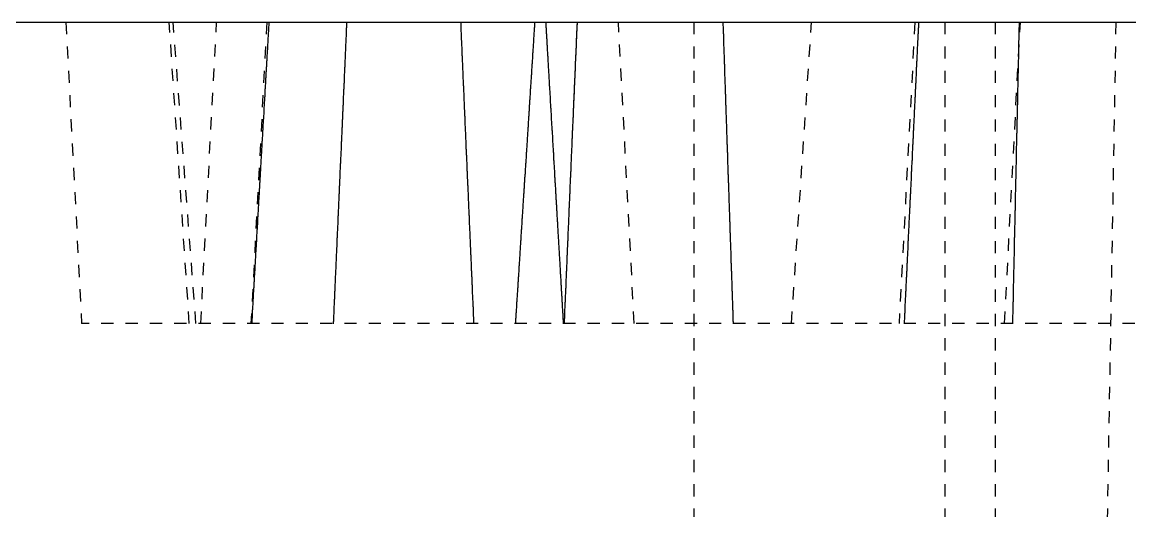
# Model space of a CAD drawing. Extents: x -268 to 907, y 393 to 1224.
# Drawn here: x -128.14 to -117.12, y 1049.77 to 1054.63 of the extents above; entities that cross this region are included whole.
import ezdxf

# ---------------------------------------------------------------- set-up
doc = ezdxf.new("R2010")
doc.units = 0
doc.header["$LTSCALE"] = 1.21
doc.header["$MEASUREMENT"] = 0
doc.linetypes.add('HIDDEN', pattern=[0.2, 0.1, -0.1])
doc.layers.get('0').update_dxf_attribs({"linetype": 'CONTINUOUS'})
doc.layers.add('DEFAULT_2', color=8, linetype='HIDDEN')

msp = doc.modelspace()

# ---------------------------------------------------------------- linework, layer by layer
at = {"color": 7, "linetype": 'Continuous'}
msp.add_line((-129.70826, 1054.63089), (61.29199, 1054.63089), dxfattribs=at)
at = {"layer": 'DEFAULT_2', "color": 8, "linetype": 'HIDDEN'}
for p, q in [((-127.70771, 1054.63089), (-127.55048, 1051.63089)), ((-126.47928, 1051.63089), (-126.67898, 1054.63089)), ((-126.41309, 1051.63089), (-126.63987, 1054.63089)), ((-126.36536, 1051.63089), (-126.20813, 1054.63089)), ((-125.70813, 1054.63089), (-125.86536, 1051.63089)), ((-122.05091, 1051.63089), (-122.20813, 1054.63089)), ((-121.45813, 1054.63089), (-121.45813, 1049.63092)), ((-120.48589, 1051.63089), (-120.28619, 1054.63089)), ((-119.25746, 1054.63089), (-119.41468, 1051.63089)), ((-118.95813, 1054.63089), (-118.95813, 1049.63092)), ((-118.45813, 1054.63089), (-118.45813, 1049.63092)), ((-118.36536, 1051.63089), (-118.20813, 1054.63089)), ((-117.25746, 1054.63089), (-117.37266, 1048.03089)), ((-107.39002, 1051.63089), (-127.55048, 1051.63089))]:
    msp.add_line(p, q, dxfattribs=at)
at = {"layer": 'DEFAULT_2', "color": 8}
for points in [[(-125.687, 1054.63, 0), (-125.688, 1054.62, 0), (-125.689, 1054.6, 0), (-125.69, 1054.58, 0), (-125.691, 1054.57, 0), (-125.692, 1054.55, 0), (-125.692, 1054.54, 0), (-125.693, 1054.52, 0), (-125.694, 1054.51, 0), (-125.695, 1054.49, 0), (-125.696, 1054.47, 0), (-125.697, 1054.46, 0), (-125.698, 1054.44, 0), (-125.699, 1054.43, 0), (-125.7, 1054.41, 0), (-125.701, 1054.4, 0), (-125.702, 1054.38, 0), (-125.702, 1054.36, 0), (-125.703, 1054.35, 0), (-125.704, 1054.33, 0), (-125.705, 1054.32, 0), (-125.706, 1054.3, 0), (-125.707, 1054.29, 0), (-125.708, 1054.27, 0), (-125.709, 1054.25, 0), (-125.71, 1054.24, 0), (-125.711, 1054.22, 0), (-125.711, 1054.21, 0), (-125.712, 1054.19, 0), (-125.713, 1054.18, 0), (-125.714, 1054.16, 0), (-125.715, 1054.14, 0), (-125.716, 1054.13, 0), (-125.717, 1054.11, 0), (-125.718, 1054.1, 0), (-125.719, 1054.08, 0), (-125.72, 1054.07, 0), (-125.72, 1054.05, 0), (-125.721, 1054.03, 0), (-125.722, 1054.02, 0), (-125.723, 1054, 0), (-125.724, 1053.99, 0), (-125.725, 1053.97, 0), (-125.726, 1053.96, 0), (-125.727, 1053.94, 0), (-125.728, 1053.92, 0), (-125.729, 1053.91, 0), (-125.729, 1053.89, 0), (-125.73, 1053.88, 0), (-125.731, 1053.86, 0), (-125.732, 1053.85, 0), (-125.733, 1053.83, 0), (-125.734, 1053.81, 0), (-125.735, 1053.8, 0), (-125.736, 1053.78, 0), (-125.737, 1053.77, 0), (-125.738, 1053.75, 0), (-125.738, 1053.74, 0), (-125.739, 1053.72, 0), (-125.74, 1053.7, 0), (-125.741, 1053.69, 0), (-125.742, 1053.67, 0), (-125.743, 1053.66, 0), (-125.744, 1053.64, 0), (-125.745, 1053.63, 0), (-125.746, 1053.61, 0), (-125.747, 1053.59, 0), (-125.747, 1053.58, 0), (-125.748, 1053.56, 0), (-125.749, 1053.55, 0), (-125.75, 1053.53, 0), (-125.751, 1053.52, 0), (-125.752, 1053.5, 0), (-125.753, 1053.48, 0), (-125.754, 1053.47, 0), (-125.755, 1053.45, 0), (-125.756, 1053.44, 0), (-125.757, 1053.42, 0), (-125.757, 1053.41, 0), (-125.758, 1053.39, 0), (-125.759, 1053.37, 0), (-125.76, 1053.36, 0), (-125.761, 1053.34, 0), (-125.762, 1053.33, 0), (-125.763, 1053.31, 0), (-125.764, 1053.3, 0), (-125.765, 1053.28, 0), (-125.766, 1053.26, 0), (-125.766, 1053.25, 0), (-125.767, 1053.23, 0), (-125.768, 1053.22, 0), (-125.769, 1053.2, 0), (-125.77, 1053.19, 0), (-125.771, 1053.17, 0), (-125.772, 1053.15, 0), (-125.773, 1053.14, 0), (-125.774, 1053.12, 0), (-125.775, 1053.11, 0), (-125.775, 1053.09, 0), (-125.776, 1053.08, 0), (-125.777, 1053.06, 0), (-125.778, 1053.04, 0), (-125.779, 1053.03, 0), (-125.78, 1053.01, 0), (-125.781, 1053, 0), (-125.782, 1052.98, 0), (-125.783, 1052.97, 0), (-125.784, 1052.95, 0), (-125.784, 1052.93, 0), (-125.785, 1052.92, 0), (-125.786, 1052.9, 0), (-125.787, 1052.89, 0), (-125.788, 1052.87, 0), (-125.789, 1052.86, 0), (-125.79, 1052.84, 0), (-125.791, 1052.82, 0), (-125.792, 1052.81, 0), (-125.793, 1052.79, 0), (-125.793, 1052.78, 0), (-125.794, 1052.76, 0), (-125.795, 1052.75, 0), (-125.796, 1052.73, 0), (-125.797, 1052.71, 0), (-125.798, 1052.7, 0), (-125.799, 1052.68, 0), (-125.8, 1052.67, 0), (-125.801, 1052.65, 0), (-125.801, 1052.64, 0), (-125.802, 1052.62, 0), (-125.803, 1052.6, 0), (-125.804, 1052.59, 0), (-125.805, 1052.57, 0), (-125.806, 1052.56, 0), (-125.807, 1052.54, 0), (-125.808, 1052.53, 0), (-125.809, 1052.51, 0), (-125.81, 1052.49, 0), (-125.81, 1052.48, 0), (-125.811, 1052.46, 0), (-125.812, 1052.45, 0), (-125.813, 1052.43, 0), (-125.814, 1052.42, 0), (-125.815, 1052.4, 0), (-125.816, 1052.38, 0), (-125.817, 1052.37, 0), (-125.818, 1052.35, 0), (-125.819, 1052.34, 0), (-125.819, 1052.32, 0), (-125.82, 1052.31, 0), (-125.821, 1052.29, 0), (-125.822, 1052.27, 0), (-125.823, 1052.26, 0), (-125.824, 1052.24, 0), (-125.825, 1052.23, 0), (-125.826, 1052.21, 0), (-125.827, 1052.2, 0), (-125.828, 1052.18, 0), (-125.828, 1052.16, 0), (-125.829, 1052.15, 0), (-125.83, 1052.13, 0), (-125.831, 1052.12, 0), (-125.832, 1052.1, 0), (-125.833, 1052.09, 0), (-125.834, 1052.07, 0), (-125.835, 1052.05, 0), (-125.836, 1052.04, 0), (-125.837, 1052.02, 0), (-125.837, 1052.01, 0), (-125.838, 1051.99, 0), (-125.839, 1051.98, 0), (-125.84, 1051.96, 0), (-125.841, 1051.95, 0), (-125.842, 1051.93, 0), (-125.843, 1051.91, 0), (-125.844, 1051.9, 0), (-125.845, 1051.88, 0), (-125.846, 1051.87, 0), (-125.846, 1051.85, 0), (-125.847, 1051.84, 0), (-125.848, 1051.82, 0), (-125.849, 1051.8, 0), (-125.85, 1051.79, 0), (-125.851, 1051.77, 0), (-125.852, 1051.76, 0), (-125.853, 1051.74, 0), (-125.854, 1051.73, 0), (-125.855, 1051.71, 0), (-125.855, 1051.69, 0), (-125.856, 1051.68, 0), (-125.857, 1051.66, 0), (-125.858, 1051.65, 0), (-125.859, 1051.63, 0)], [(-125.044, 1051.63, 0), (-125.043, 1051.65, 0), (-125.042, 1051.66, 0), (-125.041, 1051.68, 0), (-125.041, 1051.69, 0), (-125.04, 1051.71, 0), (-125.039, 1051.73, 0), (-125.039, 1051.74, 0), (-125.038, 1051.76, 0), (-125.037, 1051.77, 0), (-125.037, 1051.79, 0), (-125.036, 1051.8, 0), (-125.035, 1051.82, 0), (-125.034, 1051.84, 0), (-125.034, 1051.85, 0), (-125.033, 1051.87, 0), (-125.032, 1051.88, 0), (-125.032, 1051.9, 0), (-125.031, 1051.91, 0), (-125.03, 1051.93, 0), (-125.03, 1051.95, 0), (-125.029, 1051.96, 0), (-125.028, 1051.98, 0), (-125.027, 1051.99, 0), (-125.027, 1052.01, 0), (-125.026, 1052.02, 0), (-125.025, 1052.04, 0), (-125.025, 1052.05, 0), (-125.024, 1052.07, 0), (-125.023, 1052.09, 0), (-125.023, 1052.1, 0), (-125.022, 1052.12, 0), (-125.021, 1052.13, 0), (-125.02, 1052.15, 0), (-125.02, 1052.16, 0), (-125.019, 1052.18, 0), (-125.018, 1052.2, 0), (-125.018, 1052.21, 0), (-125.017, 1052.23, 0), (-125.016, 1052.24, 0), (-125.015, 1052.26, 0), (-125.015, 1052.27, 0), (-125.014, 1052.29, 0), (-125.013, 1052.31, 0), (-125.013, 1052.32, 0), (-125.012, 1052.34, 0), (-125.011, 1052.35, 0), (-125.011, 1052.37, 0), (-125.01, 1052.38, 0), (-125.009, 1052.4, 0), (-125.008, 1052.42, 0), (-125.008, 1052.43, 0), (-125.007, 1052.45, 0), (-125.006, 1052.46, 0), (-125.006, 1052.48, 0), (-125.005, 1052.49, 0), (-125.004, 1052.51, 0), (-125.004, 1052.53, 0), (-125.003, 1052.54, 0), (-125.002, 1052.56, 0), (-125.001, 1052.57, 0), (-125.001, 1052.59, 0), (-125, 1052.6, 0), (-124.999, 1052.62, 0), (-124.999, 1052.64, 0), (-124.998, 1052.65, 0), (-124.997, 1052.67, 0), (-124.997, 1052.68, 0), (-124.996, 1052.7, 0), (-124.995, 1052.71, 0), (-124.994, 1052.73, 0), (-124.994, 1052.75, 0), (-124.993, 1052.76, 0), (-124.992, 1052.78, 0), (-124.992, 1052.79, 0), (-124.991, 1052.81, 0), (-124.99, 1052.82, 0), (-124.99, 1052.84, 0), (-124.989, 1052.86, 0), (-124.988, 1052.87, 0), (-124.987, 1052.89, 0), (-124.987, 1052.9, 0), (-124.986, 1052.92, 0), (-124.985, 1052.93, 0), (-124.985, 1052.95, 0), (-124.984, 1052.97, 0), (-124.983, 1052.98, 0), (-124.983, 1053, 0), (-124.982, 1053.01, 0), (-124.981, 1053.03, 0), (-124.98, 1053.04, 0), (-124.98, 1053.06, 0), (-124.979, 1053.08, 0), (-124.978, 1053.09, 0), (-124.978, 1053.11, 0), (-124.977, 1053.12, 0), (-124.976, 1053.14, 0), (-124.976, 1053.15, 0), (-124.975, 1053.17, 0), (-124.974, 1053.19, 0), (-124.973, 1053.2, 0), (-124.973, 1053.22, 0), (-124.972, 1053.23, 0), (-124.971, 1053.25, 0), (-124.971, 1053.26, 0), (-124.97, 1053.28, 0), (-124.969, 1053.3, 0), (-124.969, 1053.31, 0), (-124.968, 1053.33, 0), (-124.967, 1053.34, 0), (-124.966, 1053.36, 0), (-124.966, 1053.37, 0), (-124.965, 1053.39, 0), (-124.964, 1053.41, 0), (-124.964, 1053.42, 0), (-124.963, 1053.44, 0), (-124.962, 1053.45, 0), (-124.962, 1053.47, 0), (-124.961, 1053.48, 0), (-124.96, 1053.5, 0), (-124.959, 1053.52, 0), (-124.959, 1053.53, 0), (-124.958, 1053.55, 0), (-124.957, 1053.56, 0), (-124.957, 1053.58, 0), (-124.956, 1053.59, 0), (-124.955, 1053.61, 0), (-124.955, 1053.63, 0), (-124.954, 1053.64, 0), (-124.953, 1053.66, 0), (-124.952, 1053.67, 0), (-124.952, 1053.69, 0), (-124.951, 1053.7, 0), (-124.95, 1053.72, 0), (-124.95, 1053.74, 0), (-124.949, 1053.75, 0), (-124.948, 1053.77, 0), (-124.948, 1053.78, 0), (-124.947, 1053.8, 0), (-124.946, 1053.81, 0), (-124.945, 1053.83, 0), (-124.945, 1053.85, 0), (-124.944, 1053.86, 0), (-124.943, 1053.88, 0), (-124.943, 1053.89, 0), (-124.942, 1053.91, 0), (-124.941, 1053.92, 0), (-124.941, 1053.94, 0), (-124.94, 1053.96, 0), (-124.939, 1053.97, 0), (-124.938, 1053.99, 0), (-124.938, 1054, 0), (-124.937, 1054.02, 0), (-124.936, 1054.03, 0), (-124.936, 1054.05, 0), (-124.935, 1054.07, 0), (-124.934, 1054.08, 0), (-124.934, 1054.1, 0), (-124.933, 1054.11, 0), (-124.932, 1054.13, 0), (-124.931, 1054.14, 0), (-124.931, 1054.16, 0), (-124.93, 1054.18, 0), (-124.929, 1054.19, 0), (-124.929, 1054.21, 0), (-124.928, 1054.22, 0), (-124.927, 1054.24, 0), (-124.927, 1054.25, 0), (-124.926, 1054.27, 0), (-124.925, 1054.29, 0), (-124.924, 1054.3, 0), (-124.924, 1054.32, 0), (-124.923, 1054.33, 0), (-124.922, 1054.35, 0), (-124.922, 1054.36, 0), (-124.921, 1054.38, 0), (-124.92, 1054.4, 0), (-124.92, 1054.41, 0), (-124.919, 1054.43, 0), (-124.918, 1054.44, 0), (-124.918, 1054.46, 0), (-124.917, 1054.47, 0), (-124.916, 1054.49, 0), (-124.915, 1054.51, 0), (-124.915, 1054.52, 0), (-124.914, 1054.54, 0), (-124.913, 1054.55, 0), (-124.913, 1054.57, 0), (-124.912, 1054.58, 0), (-124.911, 1054.6, 0), (-124.911, 1054.62, 0), (-124.91, 1054.63, 0)], [(-123.646, 1051.63, 0), (-123.646, 1051.65, 0), (-123.647, 1051.66, 0), (-123.648, 1051.68, 0), (-123.648, 1051.69, 0), (-123.649, 1051.71, 0), (-123.65, 1051.73, 0), (-123.65, 1051.74, 0), (-123.651, 1051.76, 0), (-123.652, 1051.77, 0), (-123.652, 1051.79, 0), (-123.653, 1051.8, 0), (-123.654, 1051.82, 0), (-123.655, 1051.84, 0), (-123.655, 1051.85, 0), (-123.656, 1051.87, 0), (-123.657, 1051.88, 0), (-123.657, 1051.9, 0), (-123.658, 1051.91, 0), (-123.659, 1051.93, 0), (-123.659, 1051.95, 0), (-123.66, 1051.96, 0), (-123.661, 1051.98, 0), (-123.661, 1051.99, 0), (-123.662, 1052.01, 0), (-123.663, 1052.02, 0), (-123.663, 1052.04, 0), (-123.664, 1052.05, 0), (-123.665, 1052.07, 0), (-123.665, 1052.09, 0), (-123.666, 1052.1, 0), (-123.667, 1052.12, 0), (-123.668, 1052.13, 0), (-123.668, 1052.15, 0), (-123.669, 1052.16, 0), (-123.67, 1052.18, 0), (-123.67, 1052.2, 0), (-123.671, 1052.21, 0), (-123.672, 1052.23, 0), (-123.672, 1052.24, 0), (-123.673, 1052.26, 0), (-123.674, 1052.27, 0), (-123.674, 1052.29, 0), (-123.675, 1052.31, 0), (-123.676, 1052.32, 0), (-123.676, 1052.34, 0), (-123.677, 1052.35, 0), (-123.678, 1052.37, 0), (-123.678, 1052.38, 0), (-123.679, 1052.4, 0), (-123.68, 1052.42, 0), (-123.681, 1052.43, 0), (-123.681, 1052.45, 0), (-123.682, 1052.46, 0), (-123.683, 1052.48, 0), (-123.683, 1052.49, 0), (-123.684, 1052.51, 0), (-123.685, 1052.53, 0), (-123.685, 1052.54, 0), (-123.686, 1052.56, 0), (-123.687, 1052.57, 0), (-123.687, 1052.59, 0), (-123.688, 1052.6, 0), (-123.689, 1052.62, 0), (-123.689, 1052.64, 0), (-123.69, 1052.65, 0), (-123.691, 1052.67, 0), (-123.691, 1052.68, 0), (-123.692, 1052.7, 0), (-123.693, 1052.71, 0), (-123.694, 1052.73, 0), (-123.694, 1052.75, 0), (-123.695, 1052.76, 0), (-123.696, 1052.78, 0), (-123.696, 1052.79, 0), (-123.697, 1052.81, 0), (-123.698, 1052.82, 0), (-123.698, 1052.84, 0), (-123.699, 1052.86, 0), (-123.7, 1052.87, 0), (-123.7, 1052.89, 0), (-123.701, 1052.9, 0), (-123.702, 1052.92, 0), (-123.702, 1052.93, 0), (-123.703, 1052.95, 0), (-123.704, 1052.97, 0), (-123.704, 1052.98, 0), (-123.705, 1053, 0), (-123.706, 1053.01, 0), (-123.707, 1053.03, 0), (-123.707, 1053.04, 0), (-123.708, 1053.06, 0), (-123.709, 1053.08, 0), (-123.709, 1053.09, 0), (-123.71, 1053.11, 0), (-123.711, 1053.12, 0), (-123.711, 1053.14, 0), (-123.712, 1053.15, 0), (-123.713, 1053.17, 0), (-123.713, 1053.19, 0), (-123.714, 1053.2, 0), (-123.715, 1053.22, 0), (-123.715, 1053.23, 0), (-123.716, 1053.25, 0), (-123.717, 1053.26, 0), (-123.717, 1053.28, 0), (-123.718, 1053.3, 0), (-123.719, 1053.31, 0), (-123.719, 1053.33, 0), (-123.72, 1053.34, 0), (-123.721, 1053.36, 0), (-123.722, 1053.37, 0), (-123.722, 1053.39, 0), (-123.723, 1053.41, 0), (-123.724, 1053.42, 0), (-123.724, 1053.44, 0), (-123.725, 1053.45, 0), (-123.726, 1053.47, 0), (-123.726, 1053.48, 0), (-123.727, 1053.5, 0), (-123.728, 1053.52, 0), (-123.728, 1053.53, 0), (-123.729, 1053.55, 0), (-123.73, 1053.56, 0), (-123.73, 1053.58, 0), (-123.731, 1053.59, 0), (-123.732, 1053.61, 0), (-123.732, 1053.63, 0), (-123.733, 1053.64, 0), (-123.734, 1053.66, 0), (-123.734, 1053.67, 0), (-123.735, 1053.69, 0), (-123.736, 1053.7, 0), (-123.737, 1053.72, 0), (-123.737, 1053.74, 0), (-123.738, 1053.75, 0), (-123.739, 1053.77, 0), (-123.739, 1053.78, 0), (-123.74, 1053.8, 0), (-123.741, 1053.81, 0), (-123.741, 1053.83, 0), (-123.742, 1053.85, 0), (-123.743, 1053.86, 0), (-123.743, 1053.88, 0), (-123.744, 1053.89, 0), (-123.745, 1053.91, 0), (-123.745, 1053.92, 0), (-123.746, 1053.94, 0), (-123.747, 1053.96, 0), (-123.747, 1053.97, 0), (-123.748, 1053.99, 0), (-123.749, 1054, 0), (-123.749, 1054.02, 0), (-123.75, 1054.03, 0), (-123.751, 1054.05, 0), (-123.752, 1054.07, 0), (-123.752, 1054.08, 0), (-123.753, 1054.1, 0), (-123.754, 1054.11, 0), (-123.754, 1054.13, 0), (-123.755, 1054.14, 0), (-123.756, 1054.16, 0), (-123.756, 1054.18, 0), (-123.757, 1054.19, 0), (-123.758, 1054.21, 0), (-123.758, 1054.22, 0), (-123.759, 1054.24, 0), (-123.76, 1054.25, 0), (-123.76, 1054.27, 0), (-123.761, 1054.29, 0), (-123.762, 1054.3, 0), (-123.762, 1054.32, 0), (-123.763, 1054.33, 0), (-123.764, 1054.35, 0), (-123.764, 1054.36, 0), (-123.765, 1054.38, 0), (-123.766, 1054.4, 0), (-123.766, 1054.41, 0), (-123.767, 1054.43, 0), (-123.768, 1054.44, 0), (-123.769, 1054.46, 0), (-123.769, 1054.47, 0), (-123.77, 1054.49, 0), (-123.771, 1054.51, 0), (-123.771, 1054.52, 0), (-123.772, 1054.54, 0), (-123.773, 1054.55, 0), (-123.773, 1054.57, 0), (-123.774, 1054.58, 0), (-123.775, 1054.6, 0), (-123.775, 1054.62, 0), (-123.776, 1054.63, 0)], [(-123.042, 1054.63, 0), (-123.043, 1054.62, 0), (-123.044, 1054.6, 0), (-123.045, 1054.58, 0), (-123.046, 1054.57, 0), (-123.047, 1054.55, 0), (-123.048, 1054.54, 0), (-123.049, 1054.52, 0), (-123.05, 1054.51, 0), (-123.051, 1054.49, 0), (-123.052, 1054.47, 0), (-123.053, 1054.46, 0), (-123.054, 1054.44, 0), (-123.055, 1054.43, 0), (-123.056, 1054.41, 0), (-123.057, 1054.4, 0), (-123.058, 1054.38, 0), (-123.059, 1054.36, 0), (-123.06, 1054.35, 0), (-123.061, 1054.33, 0), (-123.062, 1054.32, 0), (-123.063, 1054.3, 0), (-123.064, 1054.29, 0), (-123.065, 1054.27, 0), (-123.066, 1054.25, 0), (-123.067, 1054.24, 0), (-123.068, 1054.22, 0), (-123.069, 1054.21, 0), (-123.07, 1054.19, 0), (-123.071, 1054.18, 0), (-123.072, 1054.16, 0), (-123.073, 1054.14, 0), (-123.074, 1054.13, 0), (-123.075, 1054.11, 0), (-123.076, 1054.1, 0), (-123.077, 1054.08, 0), (-123.078, 1054.07, 0), (-123.079, 1054.05, 0), (-123.08, 1054.03, 0), (-123.081, 1054.02, 0), (-123.082, 1054, 0), (-123.083, 1053.99, 0), (-123.084, 1053.97, 0), (-123.085, 1053.96, 0), (-123.086, 1053.94, 0), (-123.087, 1053.92, 0), (-123.088, 1053.91, 0), (-123.089, 1053.89, 0), (-123.09, 1053.88, 0), (-123.091, 1053.86, 0), (-123.092, 1053.85, 0), (-123.093, 1053.83, 0), (-123.094, 1053.81, 0), (-123.095, 1053.8, 0), (-123.096, 1053.78, 0), (-123.097, 1053.77, 0), (-123.098, 1053.75, 0), (-123.099, 1053.74, 0), (-123.1, 1053.72, 0), (-123.101, 1053.7, 0), (-123.102, 1053.69, 0), (-123.103, 1053.67, 0), (-123.104, 1053.66, 0), (-123.105, 1053.64, 0), (-123.106, 1053.63, 0), (-123.107, 1053.61, 0), (-123.108, 1053.59, 0), (-123.109, 1053.58, 0), (-123.11, 1053.56, 0), (-123.111, 1053.55, 0), (-123.112, 1053.53, 0), (-123.113, 1053.52, 0), (-123.114, 1053.5, 0), (-123.115, 1053.48, 0), (-123.116, 1053.47, 0), (-123.117, 1053.45, 0), (-123.118, 1053.44, 0), (-123.119, 1053.42, 0), (-123.12, 1053.41, 0), (-123.121, 1053.39, 0), (-123.122, 1053.37, 0), (-123.123, 1053.36, 0), (-123.124, 1053.34, 0), (-123.125, 1053.33, 0), (-123.126, 1053.31, 0), (-123.127, 1053.3, 0), (-123.128, 1053.28, 0), (-123.129, 1053.26, 0), (-123.13, 1053.25, 0), (-123.131, 1053.23, 0), (-123.132, 1053.22, 0), (-123.133, 1053.2, 0), (-123.134, 1053.19, 0), (-123.135, 1053.17, 0), (-123.136, 1053.15, 0), (-123.137, 1053.14, 0), (-123.138, 1053.12, 0), (-123.139, 1053.11, 0), (-123.14, 1053.09, 0), (-123.142, 1053.08, 0), (-123.143, 1053.06, 0), (-123.144, 1053.04, 0), (-123.145, 1053.03, 0), (-123.146, 1053.01, 0), (-123.147, 1053, 0), (-123.148, 1052.98, 0), (-123.149, 1052.97, 0), (-123.15, 1052.95, 0), (-123.151, 1052.93, 0), (-123.152, 1052.92, 0), (-123.153, 1052.9, 0), (-123.154, 1052.89, 0), (-123.155, 1052.87, 0), (-123.156, 1052.86, 0), (-123.157, 1052.84, 0), (-123.158, 1052.82, 0), (-123.159, 1052.81, 0), (-123.16, 1052.79, 0), (-123.161, 1052.78, 0), (-123.162, 1052.76, 0), (-123.163, 1052.75, 0), (-123.164, 1052.73, 0), (-123.165, 1052.71, 0), (-123.166, 1052.7, 0), (-123.167, 1052.68, 0), (-123.168, 1052.67, 0), (-123.169, 1052.65, 0), (-123.17, 1052.64, 0), (-123.171, 1052.62, 0), (-123.172, 1052.6, 0), (-123.173, 1052.59, 0), (-123.174, 1052.57, 0), (-123.175, 1052.56, 0), (-123.176, 1052.54, 0), (-123.177, 1052.53, 0), (-123.178, 1052.51, 0), (-123.179, 1052.49, 0), (-123.18, 1052.48, 0), (-123.181, 1052.46, 0), (-123.182, 1052.45, 0), (-123.183, 1052.43, 0), (-123.184, 1052.42, 0), (-123.185, 1052.4, 0), (-123.186, 1052.38, 0), (-123.187, 1052.37, 0), (-123.188, 1052.35, 0), (-123.189, 1052.34, 0), (-123.19, 1052.32, 0), (-123.191, 1052.31, 0), (-123.192, 1052.29, 0), (-123.193, 1052.27, 0), (-123.194, 1052.26, 0), (-123.195, 1052.24, 0), (-123.196, 1052.23, 0), (-123.197, 1052.21, 0), (-123.198, 1052.2, 0), (-123.199, 1052.18, 0), (-123.2, 1052.16, 0), (-123.201, 1052.15, 0), (-123.202, 1052.13, 0), (-123.203, 1052.12, 0), (-123.204, 1052.1, 0), (-123.205, 1052.09, 0), (-123.206, 1052.07, 0), (-123.207, 1052.05, 0), (-123.208, 1052.04, 0), (-123.209, 1052.02, 0), (-123.21, 1052.01, 0), (-123.211, 1051.99, 0), (-123.212, 1051.98, 0), (-123.213, 1051.96, 0), (-123.214, 1051.95, 0), (-123.215, 1051.93, 0), (-123.216, 1051.91, 0), (-123.217, 1051.9, 0), (-123.218, 1051.88, 0), (-123.219, 1051.87, 0), (-123.22, 1051.85, 0), (-123.221, 1051.84, 0), (-123.222, 1051.82, 0), (-123.223, 1051.8, 0), (-123.224, 1051.79, 0), (-123.225, 1051.77, 0), (-123.226, 1051.76, 0), (-123.227, 1051.74, 0), (-123.228, 1051.73, 0), (-123.229, 1051.71, 0), (-123.23, 1051.69, 0), (-123.231, 1051.68, 0), (-123.232, 1051.66, 0), (-123.233, 1051.65, 0), (-123.234, 1051.63, 0)], [(-122.933, 1054.63, 0), (-122.932, 1054.62, 0), (-122.931, 1054.6, 0), (-122.93, 1054.58, 0), (-122.929, 1054.57, 0), (-122.928, 1054.55, 0), (-122.927, 1054.54, 0), (-122.926, 1054.52, 0), (-122.925, 1054.51, 0), (-122.924, 1054.49, 0), (-122.923, 1054.47, 0), (-122.922, 1054.46, 0), (-122.922, 1054.44, 0), (-122.921, 1054.43, 0), (-122.92, 1054.41, 0), (-122.919, 1054.4, 0), (-122.918, 1054.38, 0), (-122.917, 1054.36, 0), (-122.916, 1054.35, 0), (-122.915, 1054.33, 0), (-122.914, 1054.32, 0), (-122.913, 1054.3, 0), (-122.912, 1054.29, 0), (-122.911, 1054.27, 0), (-122.911, 1054.25, 0), (-122.91, 1054.24, 0), (-122.909, 1054.22, 0), (-122.908, 1054.21, 0), (-122.907, 1054.19, 0), (-122.906, 1054.18, 0), (-122.905, 1054.16, 0), (-122.904, 1054.14, 0), (-122.903, 1054.13, 0), (-122.902, 1054.11, 0), (-122.901, 1054.1, 0), (-122.9, 1054.08, 0), (-122.9, 1054.07, 0), (-122.899, 1054.05, 0), (-122.898, 1054.03, 0), (-122.897, 1054.02, 0), (-122.896, 1054, 0), (-122.895, 1053.99, 0), (-122.894, 1053.97, 0), (-122.893, 1053.96, 0), (-122.892, 1053.94, 0), (-122.891, 1053.92, 0), (-122.89, 1053.91, 0), (-122.889, 1053.89, 0), (-122.888, 1053.88, 0), (-122.888, 1053.86, 0), (-122.887, 1053.85, 0), (-122.886, 1053.83, 0), (-122.885, 1053.81, 0), (-122.884, 1053.8, 0), (-122.883, 1053.78, 0), (-122.882, 1053.77, 0), (-122.881, 1053.75, 0), (-122.88, 1053.74, 0), (-122.879, 1053.72, 0), (-122.878, 1053.7, 0), (-122.877, 1053.69, 0), (-122.877, 1053.67, 0), (-122.876, 1053.66, 0), (-122.875, 1053.64, 0), (-122.874, 1053.63, 0), (-122.873, 1053.61, 0), (-122.872, 1053.59, 0), (-122.871, 1053.58, 0), (-122.87, 1053.56, 0), (-122.869, 1053.55, 0), (-122.868, 1053.53, 0), (-122.867, 1053.52, 0), (-122.866, 1053.5, 0), (-122.865, 1053.48, 0), (-122.865, 1053.47, 0), (-122.864, 1053.45, 0), (-122.863, 1053.44, 0), (-122.862, 1053.42, 0), (-122.861, 1053.41, 0), (-122.86, 1053.39, 0), (-122.859, 1053.37, 0), (-122.858, 1053.36, 0), (-122.857, 1053.34, 0), (-122.856, 1053.33, 0), (-122.855, 1053.31, 0), (-122.854, 1053.3, 0), (-122.854, 1053.28, 0), (-122.853, 1053.26, 0), (-122.852, 1053.25, 0), (-122.851, 1053.23, 0), (-122.85, 1053.22, 0), (-122.849, 1053.2, 0), (-122.848, 1053.19, 0), (-122.847, 1053.17, 0), (-122.846, 1053.15, 0), (-122.845, 1053.14, 0), (-122.844, 1053.12, 0), (-122.843, 1053.11, 0), (-122.843, 1053.09, 0), (-122.842, 1053.08, 0), (-122.841, 1053.06, 0), (-122.84, 1053.04, 0), (-122.839, 1053.03, 0), (-122.838, 1053.01, 0), (-122.837, 1053, 0), (-122.836, 1052.98, 0), (-122.835, 1052.97, 0), (-122.834, 1052.95, 0), (-122.833, 1052.93, 0), (-122.832, 1052.92, 0), (-122.832, 1052.9, 0), (-122.831, 1052.89, 0), (-122.83, 1052.87, 0), (-122.829, 1052.86, 0), (-122.828, 1052.84, 0), (-122.827, 1052.82, 0), (-122.826, 1052.81, 0), (-122.825, 1052.79, 0), (-122.824, 1052.78, 0), (-122.823, 1052.76, 0), (-122.822, 1052.75, 0), (-122.821, 1052.73, 0), (-122.821, 1052.71, 0), (-122.82, 1052.7, 0), (-122.819, 1052.68, 0), (-122.818, 1052.67, 0), (-122.817, 1052.65, 0), (-122.816, 1052.64, 0), (-122.815, 1052.62, 0), (-122.814, 1052.6, 0), (-122.813, 1052.59, 0), (-122.812, 1052.57, 0), (-122.811, 1052.56, 0), (-122.81, 1052.54, 0), (-122.81, 1052.53, 0), (-122.809, 1052.51, 0), (-122.808, 1052.49, 0), (-122.807, 1052.48, 0), (-122.806, 1052.46, 0), (-122.805, 1052.45, 0), (-122.804, 1052.43, 0), (-122.803, 1052.42, 0), (-122.802, 1052.4, 0), (-122.801, 1052.38, 0), (-122.8, 1052.37, 0), (-122.799, 1052.35, 0), (-122.799, 1052.34, 0), (-122.798, 1052.32, 0), (-122.797, 1052.31, 0), (-122.796, 1052.29, 0), (-122.795, 1052.27, 0), (-122.794, 1052.26, 0), (-122.793, 1052.24, 0), (-122.792, 1052.23, 0), (-122.791, 1052.21, 0), (-122.79, 1052.2, 0), (-122.789, 1052.18, 0), (-122.788, 1052.16, 0), (-122.788, 1052.15, 0), (-122.787, 1052.13, 0), (-122.786, 1052.12, 0), (-122.785, 1052.1, 0), (-122.784, 1052.09, 0), (-122.783, 1052.07, 0), (-122.782, 1052.05, 0), (-122.781, 1052.04, 0), (-122.78, 1052.02, 0), (-122.779, 1052.01, 0), (-122.778, 1051.99, 0), (-122.777, 1051.98, 0), (-122.777, 1051.96, 0), (-122.776, 1051.95, 0), (-122.775, 1051.93, 0), (-122.774, 1051.91, 0), (-122.773, 1051.9, 0), (-122.772, 1051.88, 0), (-122.771, 1051.87, 0), (-122.77, 1051.85, 0), (-122.769, 1051.84, 0), (-122.768, 1051.82, 0), (-122.767, 1051.8, 0), (-122.767, 1051.79, 0), (-122.766, 1051.77, 0), (-122.765, 1051.76, 0), (-122.764, 1051.74, 0), (-122.763, 1051.73, 0), (-122.762, 1051.71, 0), (-122.761, 1051.69, 0), (-122.76, 1051.68, 0), (-122.759, 1051.66, 0), (-122.758, 1051.65, 0), (-122.757, 1051.63, 0)], [(-122.746, 1051.63, 0), (-122.745, 1051.65, 0), (-122.744, 1051.66, 0), (-122.744, 1051.68, 0), (-122.743, 1051.69, 0), (-122.742, 1051.71, 0), (-122.742, 1051.73, 0), (-122.741, 1051.74, 0), (-122.74, 1051.76, 0), (-122.74, 1051.77, 0), (-122.739, 1051.79, 0), (-122.738, 1051.8, 0), (-122.738, 1051.82, 0), (-122.737, 1051.84, 0), (-122.736, 1051.85, 0), (-122.736, 1051.87, 0), (-122.735, 1051.88, 0), (-122.734, 1051.9, 0), (-122.734, 1051.91, 0), (-122.733, 1051.93, 0), (-122.732, 1051.95, 0), (-122.732, 1051.96, 0), (-122.731, 1051.98, 0), (-122.73, 1051.99, 0), (-122.73, 1052.01, 0), (-122.729, 1052.02, 0), (-122.728, 1052.04, 0), (-122.728, 1052.05, 0), (-122.727, 1052.07, 0), (-122.726, 1052.09, 0), (-122.726, 1052.1, 0), (-122.725, 1052.12, 0), (-122.724, 1052.13, 0), (-122.724, 1052.15, 0), (-122.723, 1052.16, 0), (-122.722, 1052.18, 0), (-122.722, 1052.2, 0), (-122.721, 1052.21, 0), (-122.72, 1052.23, 0), (-122.72, 1052.24, 0), (-122.719, 1052.26, 0), (-122.718, 1052.27, 0), (-122.718, 1052.29, 0), (-122.717, 1052.31, 0), (-122.716, 1052.32, 0), (-122.716, 1052.34, 0), (-122.715, 1052.35, 0), (-122.714, 1052.37, 0), (-122.714, 1052.38, 0), (-122.713, 1052.4, 0), (-122.712, 1052.42, 0), (-122.712, 1052.43, 0), (-122.711, 1052.45, 0), (-122.71, 1052.46, 0), (-122.709, 1052.48, 0), (-122.709, 1052.49, 0), (-122.708, 1052.51, 0), (-122.707, 1052.53, 0), (-122.707, 1052.54, 0), (-122.706, 1052.56, 0), (-122.705, 1052.57, 0), (-122.705, 1052.59, 0), (-122.704, 1052.6, 0), (-122.703, 1052.62, 0), (-122.703, 1052.64, 0), (-122.702, 1052.65, 0), (-122.701, 1052.67, 0), (-122.701, 1052.68, 0), (-122.7, 1052.7, 0), (-122.699, 1052.71, 0), (-122.699, 1052.73, 0), (-122.698, 1052.75, 0), (-122.697, 1052.76, 0), (-122.697, 1052.78, 0), (-122.696, 1052.79, 0), (-122.695, 1052.81, 0), (-122.695, 1052.82, 0), (-122.694, 1052.84, 0), (-122.693, 1052.86, 0), (-122.693, 1052.87, 0), (-122.692, 1052.89, 0), (-122.691, 1052.9, 0), (-122.691, 1052.92, 0), (-122.69, 1052.93, 0), (-122.689, 1052.95, 0), (-122.689, 1052.97, 0), (-122.688, 1052.98, 0), (-122.687, 1053, 0), (-122.687, 1053.01, 0), (-122.686, 1053.03, 0), (-122.685, 1053.04, 0), (-122.685, 1053.06, 0), (-122.684, 1053.08, 0), (-122.683, 1053.09, 0), (-122.683, 1053.11, 0), (-122.682, 1053.12, 0), (-122.681, 1053.14, 0), (-122.68, 1053.15, 0), (-122.68, 1053.17, 0), (-122.679, 1053.19, 0), (-122.678, 1053.2, 0), (-122.678, 1053.22, 0), (-122.677, 1053.23, 0), (-122.676, 1053.25, 0), (-122.676, 1053.26, 0), (-122.675, 1053.28, 0), (-122.674, 1053.3, 0), (-122.674, 1053.31, 0), (-122.673, 1053.33, 0), (-122.672, 1053.34, 0), (-122.672, 1053.36, 0), (-122.671, 1053.37, 0), (-122.67, 1053.39, 0), (-122.67, 1053.41, 0), (-122.669, 1053.42, 0), (-122.668, 1053.44, 0), (-122.668, 1053.45, 0), (-122.667, 1053.47, 0), (-122.666, 1053.48, 0), (-122.666, 1053.5, 0), (-122.665, 1053.52, 0), (-122.664, 1053.53, 0), (-122.664, 1053.55, 0), (-122.663, 1053.56, 0), (-122.662, 1053.58, 0), (-122.661, 1053.59, 0), (-122.661, 1053.61, 0), (-122.66, 1053.63, 0), (-122.659, 1053.64, 0), (-122.659, 1053.66, 0), (-122.658, 1053.67, 0), (-122.657, 1053.69, 0), (-122.657, 1053.7, 0), (-122.656, 1053.72, 0), (-122.655, 1053.74, 0), (-122.655, 1053.75, 0), (-122.654, 1053.77, 0), (-122.653, 1053.78, 0), (-122.653, 1053.8, 0), (-122.652, 1053.81, 0), (-122.651, 1053.83, 0), (-122.651, 1053.85, 0), (-122.65, 1053.86, 0), (-122.649, 1053.88, 0), (-122.649, 1053.89, 0), (-122.648, 1053.91, 0), (-122.647, 1053.92, 0), (-122.647, 1053.94, 0), (-122.646, 1053.96, 0), (-122.645, 1053.97, 0), (-122.644, 1053.99, 0), (-122.644, 1054, 0), (-122.643, 1054.02, 0), (-122.642, 1054.03, 0), (-122.642, 1054.05, 0), (-122.641, 1054.07, 0), (-122.64, 1054.08, 0), (-122.64, 1054.1, 0), (-122.639, 1054.11, 0), (-122.638, 1054.13, 0), (-122.638, 1054.14, 0), (-122.637, 1054.16, 0), (-122.636, 1054.18, 0), (-122.636, 1054.19, 0), (-122.635, 1054.21, 0), (-122.634, 1054.22, 0), (-122.634, 1054.24, 0), (-122.633, 1054.25, 0), (-122.632, 1054.27, 0), (-122.631, 1054.29, 0), (-122.631, 1054.3, 0), (-122.63, 1054.32, 0), (-122.629, 1054.33, 0), (-122.629, 1054.35, 0), (-122.628, 1054.36, 0), (-122.627, 1054.38, 0), (-122.627, 1054.4, 0), (-122.626, 1054.41, 0), (-122.625, 1054.43, 0), (-122.625, 1054.44, 0), (-122.624, 1054.46, 0), (-122.623, 1054.47, 0), (-122.623, 1054.49, 0), (-122.622, 1054.51, 0), (-122.621, 1054.52, 0), (-122.621, 1054.54, 0), (-122.62, 1054.55, 0), (-122.619, 1054.57, 0), (-122.619, 1054.58, 0), (-122.618, 1054.6, 0), (-122.617, 1054.62, 0), (-122.616, 1054.63, 0)], [(-122.66, 1053.63, 0), (-122.659, 1053.64, 0), (-122.659, 1053.65, 0), (-122.659, 1053.66, 0), (-122.658, 1053.66, 0), (-122.658, 1053.67, 0), (-122.658, 1053.68, 0), (-122.657, 1053.69, 0), (-122.657, 1053.7, 0), (-122.657, 1053.7, 0), (-122.656, 1053.71, 0), (-122.656, 1053.72, 0), (-122.656, 1053.73, 0), (-122.655, 1053.74, 0), (-122.655, 1053.74, 0), (-122.655, 1053.75, 0), (-122.654, 1053.76, 0), (-122.654, 1053.77, 0), (-122.654, 1053.77, 0), (-122.653, 1053.78, 0), (-122.653, 1053.79, 0), (-122.653, 1053.8, 0), (-122.652, 1053.81, 0), (-122.652, 1053.81, 0), (-122.652, 1053.82, 0), (-122.651, 1053.83, 0), (-122.651, 1053.84, 0), (-122.651, 1053.85, 0), (-122.65, 1053.85, 0), (-122.65, 1053.86, 0), (-122.65, 1053.87, 0), (-122.649, 1053.88, 0), (-122.649, 1053.88, 0), (-122.649, 1053.89, 0), (-122.648, 1053.9, 0), (-122.648, 1053.91, 0), (-122.648, 1053.92, 0), (-122.647, 1053.92, 0), (-122.647, 1053.93, 0), (-122.646, 1053.94, 0), (-122.646, 1053.95, 0), (-122.646, 1053.96, 0), (-122.645, 1053.96, 0), (-122.645, 1053.97, 0), (-122.645, 1053.98, 0), (-122.644, 1053.99, 0), (-122.644, 1053.99, 0), (-122.644, 1054, 0), (-122.643, 1054.01, 0), (-122.643, 1054.02, 0), (-122.643, 1054.03, 0), (-122.642, 1054.03, 0), (-122.642, 1054.04, 0), (-122.642, 1054.05, 0), (-122.641, 1054.06, 0), (-122.641, 1054.07, 0), (-122.641, 1054.07, 0), (-122.64, 1054.08, 0), (-122.64, 1054.09, 0), (-122.64, 1054.1, 0), (-122.639, 1054.1, 0), (-122.639, 1054.11, 0), (-122.639, 1054.12, 0), (-122.638, 1054.13, 0), (-122.638, 1054.14, 0), (-122.638, 1054.14, 0), (-122.637, 1054.15, 0), (-122.637, 1054.16, 0), (-122.637, 1054.17, 0), (-122.636, 1054.18, 0), (-122.636, 1054.18, 0), (-122.636, 1054.19, 0), (-122.635, 1054.2, 0), (-122.635, 1054.21, 0), (-122.635, 1054.21, 0), (-122.634, 1054.22, 0), (-122.634, 1054.23, 0), (-122.634, 1054.24, 0), (-122.633, 1054.25, 0), (-122.633, 1054.25, 0), (-122.632, 1054.26, 0), (-122.632, 1054.27, 0), (-122.632, 1054.28, 0), (-122.631, 1054.29, 0), (-122.631, 1054.29, 0), (-122.631, 1054.3, 0), (-122.63, 1054.31, 0), (-122.63, 1054.32, 0), (-122.63, 1054.32, 0), (-122.629, 1054.33, 0), (-122.629, 1054.34, 0), (-122.629, 1054.35, 0), (-122.628, 1054.36, 0), (-122.628, 1054.36, 0), (-122.628, 1054.37, 0), (-122.627, 1054.38, 0), (-122.627, 1054.39, 0), (-122.627, 1054.4, 0), (-122.626, 1054.4, 0), (-122.626, 1054.41, 0), (-122.626, 1054.42, 0), (-122.625, 1054.43, 0), (-122.625, 1054.43, 0), (-122.625, 1054.44, 0), (-122.624, 1054.45, 0), (-122.624, 1054.46, 0), (-122.624, 1054.47, 0), (-122.623, 1054.47, 0), (-122.623, 1054.48, 0), (-122.623, 1054.49, 0), (-122.622, 1054.5, 0), (-122.622, 1054.51, 0), (-122.622, 1054.51, 0), (-122.621, 1054.52, 0), (-122.621, 1054.53, 0), (-122.621, 1054.54, 0), (-122.62, 1054.54, 0), (-122.62, 1054.55, 0), (-122.62, 1054.56, 0), (-122.619, 1054.57, 0), (-122.619, 1054.58, 0), (-122.619, 1054.58, 0), (-122.618, 1054.59, 0), (-122.618, 1054.6, 0), (-122.617, 1054.61, 0), (-122.617, 1054.62, 0), (-122.617, 1054.62, 0), (-122.616, 1054.63, 0)], [(-121.169, 1054.63, 0), (-121.168, 1054.62, 0), (-121.168, 1054.6, 0), (-121.167, 1054.58, 0), (-121.166, 1054.57, 0), (-121.166, 1054.55, 0), (-121.165, 1054.54, 0), (-121.165, 1054.52, 0), (-121.164, 1054.51, 0), (-121.164, 1054.49, 0), (-121.163, 1054.47, 0), (-121.163, 1054.46, 0), (-121.162, 1054.44, 0), (-121.162, 1054.43, 0), (-121.161, 1054.41, 0), (-121.161, 1054.4, 0), (-121.16, 1054.38, 0), (-121.16, 1054.36, 0), (-121.159, 1054.35, 0), (-121.159, 1054.33, 0), (-121.158, 1054.32, 0), (-121.157, 1054.3, 0), (-121.157, 1054.29, 0), (-121.156, 1054.27, 0), (-121.156, 1054.25, 0), (-121.155, 1054.24, 0), (-121.155, 1054.22, 0), (-121.154, 1054.21, 0), (-121.154, 1054.19, 0), (-121.153, 1054.18, 0), (-121.153, 1054.16, 0), (-121.152, 1054.14, 0), (-121.152, 1054.13, 0), (-121.151, 1054.11, 0), (-121.151, 1054.1, 0), (-121.15, 1054.08, 0), (-121.149, 1054.07, 0), (-121.149, 1054.05, 0), (-121.148, 1054.03, 0), (-121.148, 1054.02, 0), (-121.147, 1054, 0), (-121.147, 1053.99, 0), (-121.146, 1053.97, 0), (-121.146, 1053.96, 0), (-121.145, 1053.94, 0), (-121.145, 1053.92, 0), (-121.144, 1053.91, 0), (-121.144, 1053.89, 0), (-121.143, 1053.88, 0), (-121.143, 1053.86, 0), (-121.142, 1053.85, 0), (-121.142, 1053.83, 0), (-121.141, 1053.81, 0), (-121.14, 1053.8, 0), (-121.14, 1053.78, 0), (-121.139, 1053.77, 0), (-121.139, 1053.75, 0), (-121.138, 1053.74, 0), (-121.138, 1053.72, 0), (-121.137, 1053.7, 0), (-121.137, 1053.69, 0), (-121.136, 1053.67, 0), (-121.136, 1053.66, 0), (-121.135, 1053.64, 0), (-121.135, 1053.63, 0), (-121.134, 1053.61, 0), (-121.134, 1053.59, 0), (-121.133, 1053.58, 0), (-121.132, 1053.56, 0), (-121.132, 1053.55, 0), (-121.131, 1053.53, 0), (-121.131, 1053.52, 0), (-121.13, 1053.5, 0), (-121.13, 1053.48, 0), (-121.129, 1053.47, 0), (-121.129, 1053.45, 0), (-121.128, 1053.44, 0), (-121.128, 1053.42, 0), (-121.127, 1053.41, 0), (-121.127, 1053.39, 0), (-121.126, 1053.37, 0), (-121.126, 1053.36, 0), (-121.125, 1053.34, 0), (-121.124, 1053.33, 0), (-121.124, 1053.31, 0), (-121.123, 1053.3, 0), (-121.123, 1053.28, 0), (-121.122, 1053.26, 0), (-121.122, 1053.25, 0), (-121.121, 1053.23, 0), (-121.121, 1053.22, 0), (-121.12, 1053.2, 0), (-121.12, 1053.19, 0), (-121.119, 1053.17, 0), (-121.119, 1053.15, 0), (-121.118, 1053.14, 0), (-121.118, 1053.12, 0), (-121.117, 1053.11, 0), (-121.116, 1053.09, 0), (-121.116, 1053.08, 0), (-121.115, 1053.06, 0), (-121.115, 1053.04, 0), (-121.114, 1053.03, 0), (-121.114, 1053.01, 0), (-121.113, 1053, 0), (-121.113, 1052.98, 0), (-121.112, 1052.97, 0), (-121.112, 1052.95, 0), (-121.111, 1052.93, 0), (-121.111, 1052.92, 0), (-121.11, 1052.9, 0), (-121.11, 1052.89, 0), (-121.109, 1052.87, 0), (-121.108, 1052.86, 0), (-121.108, 1052.84, 0), (-121.107, 1052.82, 0), (-121.107, 1052.81, 0), (-121.106, 1052.79, 0), (-121.106, 1052.78, 0), (-121.105, 1052.76, 0), (-121.105, 1052.75, 0), (-121.104, 1052.73, 0), (-121.104, 1052.71, 0), (-121.103, 1052.7, 0), (-121.103, 1052.68, 0), (-121.102, 1052.67, 0), (-121.102, 1052.65, 0), (-121.101, 1052.64, 0), (-121.1, 1052.62, 0), (-121.1, 1052.6, 0), (-121.099, 1052.59, 0), (-121.099, 1052.57, 0), (-121.098, 1052.56, 0), (-121.098, 1052.54, 0), (-121.097, 1052.53, 0), (-121.097, 1052.51, 0), (-121.096, 1052.49, 0), (-121.096, 1052.48, 0), (-121.095, 1052.46, 0), (-121.095, 1052.45, 0), (-121.094, 1052.43, 0), (-121.093, 1052.42, 0), (-121.093, 1052.4, 0), (-121.092, 1052.38, 0), (-121.092, 1052.37, 0), (-121.091, 1052.35, 0), (-121.091, 1052.34, 0), (-121.09, 1052.32, 0), (-121.09, 1052.31, 0), (-121.089, 1052.29, 0), (-121.089, 1052.27, 0), (-121.088, 1052.26, 0), (-121.088, 1052.24, 0), (-121.087, 1052.23, 0), (-121.087, 1052.21, 0), (-121.086, 1052.2, 0), (-121.085, 1052.18, 0), (-121.085, 1052.16, 0), (-121.084, 1052.15, 0), (-121.084, 1052.13, 0), (-121.083, 1052.12, 0), (-121.083, 1052.1, 0), (-121.082, 1052.09, 0), (-121.082, 1052.07, 0), (-121.081, 1052.05, 0), (-121.081, 1052.04, 0), (-121.08, 1052.02, 0), (-121.08, 1052.01, 0), (-121.079, 1051.99, 0), (-121.078, 1051.98, 0), (-121.078, 1051.96, 0), (-121.077, 1051.95, 0), (-121.077, 1051.93, 0), (-121.076, 1051.91, 0), (-121.076, 1051.9, 0), (-121.075, 1051.88, 0), (-121.075, 1051.87, 0), (-121.074, 1051.85, 0), (-121.074, 1051.84, 0), (-121.073, 1051.82, 0), (-121.073, 1051.8, 0), (-121.072, 1051.79, 0), (-121.072, 1051.77, 0), (-121.071, 1051.76, 0), (-121.07, 1051.74, 0), (-121.07, 1051.73, 0), (-121.069, 1051.71, 0), (-121.069, 1051.69, 0), (-121.068, 1051.68, 0), (-121.068, 1051.66, 0), (-121.067, 1051.65, 0), (-121.067, 1051.63, 0)], [(-119.362, 1051.63, 0), (-119.361, 1051.65, 0), (-119.36, 1051.66, 0), (-119.359, 1051.68, 0), (-119.359, 1051.69, 0), (-119.358, 1051.71, 0), (-119.357, 1051.73, 0), (-119.356, 1051.74, 0), (-119.356, 1051.76, 0), (-119.355, 1051.77, 0), (-119.354, 1051.79, 0), (-119.353, 1051.8, 0), (-119.353, 1051.82, 0), (-119.352, 1051.84, 0), (-119.351, 1051.85, 0), (-119.35, 1051.87, 0), (-119.35, 1051.88, 0), (-119.349, 1051.9, 0), (-119.348, 1051.91, 0), (-119.347, 1051.93, 0), (-119.347, 1051.95, 0), (-119.346, 1051.96, 0), (-119.345, 1051.98, 0), (-119.344, 1051.99, 0), (-119.344, 1052.01, 0), (-119.343, 1052.02, 0), (-119.342, 1052.04, 0), (-119.341, 1052.05, 0), (-119.341, 1052.07, 0), (-119.34, 1052.09, 0), (-119.339, 1052.1, 0), (-119.338, 1052.12, 0), (-119.338, 1052.13, 0), (-119.337, 1052.15, 0), (-119.336, 1052.16, 0), (-119.335, 1052.18, 0), (-119.335, 1052.2, 0), (-119.334, 1052.21, 0), (-119.333, 1052.23, 0), (-119.332, 1052.24, 0), (-119.332, 1052.26, 0), (-119.331, 1052.27, 0), (-119.33, 1052.29, 0), (-119.329, 1052.31, 0), (-119.329, 1052.32, 0), (-119.328, 1052.34, 0), (-119.327, 1052.35, 0), (-119.326, 1052.37, 0), (-119.326, 1052.38, 0), (-119.325, 1052.4, 0), (-119.324, 1052.42, 0), (-119.323, 1052.43, 0), (-119.323, 1052.45, 0), (-119.322, 1052.46, 0), (-119.321, 1052.48, 0), (-119.32, 1052.49, 0), (-119.32, 1052.51, 0), (-119.319, 1052.53, 0), (-119.318, 1052.54, 0), (-119.317, 1052.56, 0), (-119.317, 1052.57, 0), (-119.316, 1052.59, 0), (-119.315, 1052.6, 0), (-119.314, 1052.62, 0), (-119.314, 1052.64, 0), (-119.313, 1052.65, 0), (-119.312, 1052.67, 0), (-119.311, 1052.68, 0), (-119.311, 1052.7, 0), (-119.31, 1052.71, 0), (-119.309, 1052.73, 0), (-119.308, 1052.75, 0), (-119.308, 1052.76, 0), (-119.307, 1052.78, 0), (-119.306, 1052.79, 0), (-119.305, 1052.81, 0), (-119.305, 1052.82, 0), (-119.304, 1052.84, 0), (-119.303, 1052.86, 0), (-119.302, 1052.87, 0), (-119.302, 1052.89, 0), (-119.301, 1052.9, 0), (-119.3, 1052.92, 0), (-119.299, 1052.93, 0), (-119.299, 1052.95, 0), (-119.298, 1052.97, 0), (-119.297, 1052.98, 0), (-119.296, 1053, 0), (-119.296, 1053.01, 0), (-119.295, 1053.03, 0), (-119.294, 1053.04, 0), (-119.293, 1053.06, 0), (-119.293, 1053.08, 0), (-119.292, 1053.09, 0), (-119.291, 1053.11, 0), (-119.29, 1053.12, 0), (-119.29, 1053.14, 0), (-119.289, 1053.15, 0), (-119.288, 1053.17, 0), (-119.287, 1053.19, 0), (-119.287, 1053.2, 0), (-119.286, 1053.22, 0), (-119.285, 1053.23, 0), (-119.284, 1053.25, 0), (-119.283, 1053.26, 0), (-119.283, 1053.28, 0), (-119.282, 1053.3, 0), (-119.281, 1053.31, 0), (-119.28, 1053.33, 0), (-119.28, 1053.34, 0), (-119.279, 1053.36, 0), (-119.278, 1053.37, 0), (-119.277, 1053.39, 0), (-119.277, 1053.41, 0), (-119.276, 1053.42, 0), (-119.275, 1053.44, 0), (-119.274, 1053.45, 0), (-119.274, 1053.47, 0), (-119.273, 1053.48, 0), (-119.272, 1053.5, 0), (-119.271, 1053.52, 0), (-119.271, 1053.53, 0), (-119.27, 1053.55, 0), (-119.269, 1053.56, 0), (-119.268, 1053.58, 0), (-119.268, 1053.59, 0), (-119.267, 1053.61, 0), (-119.266, 1053.63, 0), (-119.265, 1053.64, 0), (-119.265, 1053.66, 0), (-119.264, 1053.67, 0), (-119.263, 1053.69, 0), (-119.262, 1053.7, 0), (-119.262, 1053.72, 0), (-119.261, 1053.74, 0), (-119.26, 1053.75, 0), (-119.259, 1053.77, 0), (-119.259, 1053.78, 0), (-119.258, 1053.8, 0), (-119.257, 1053.81, 0), (-119.256, 1053.83, 0), (-119.256, 1053.85, 0), (-119.255, 1053.86, 0), (-119.254, 1053.88, 0), (-119.253, 1053.89, 0), (-119.253, 1053.91, 0), (-119.252, 1053.92, 0), (-119.251, 1053.94, 0), (-119.25, 1053.96, 0), (-119.249, 1053.97, 0), (-119.249, 1053.99, 0), (-119.248, 1054, 0), (-119.247, 1054.02, 0), (-119.246, 1054.03, 0), (-119.246, 1054.05, 0), (-119.245, 1054.07, 0), (-119.244, 1054.08, 0), (-119.243, 1054.1, 0), (-119.243, 1054.11, 0), (-119.242, 1054.13, 0), (-119.241, 1054.14, 0), (-119.24, 1054.16, 0), (-119.24, 1054.18, 0), (-119.239, 1054.19, 0), (-119.238, 1054.21, 0), (-119.237, 1054.22, 0), (-119.237, 1054.24, 0), (-119.236, 1054.25, 0), (-119.235, 1054.27, 0), (-119.234, 1054.29, 0), (-119.234, 1054.3, 0), (-119.233, 1054.32, 0), (-119.232, 1054.33, 0), (-119.231, 1054.35, 0), (-119.231, 1054.36, 0), (-119.23, 1054.38, 0), (-119.229, 1054.4, 0), (-119.228, 1054.41, 0), (-119.228, 1054.43, 0), (-119.227, 1054.44, 0), (-119.226, 1054.46, 0), (-119.225, 1054.47, 0), (-119.224, 1054.49, 0), (-119.224, 1054.51, 0), (-119.223, 1054.52, 0), (-119.222, 1054.54, 0), (-119.221, 1054.55, 0), (-119.221, 1054.57, 0), (-119.22, 1054.58, 0), (-119.219, 1054.6, 0), (-119.218, 1054.62, 0), (-119.218, 1054.63, 0)], [(-118.22, 1054.63, 0), (-118.221, 1054.62, 0), (-118.221, 1054.6, 0), (-118.221, 1054.58, 0), (-118.222, 1054.57, 0), (-118.222, 1054.55, 0), (-118.222, 1054.54, 0), (-118.223, 1054.52, 0), (-118.223, 1054.51, 0), (-118.223, 1054.49, 0), (-118.224, 1054.47, 0), (-118.224, 1054.46, 0), (-118.225, 1054.44, 0), (-118.225, 1054.43, 0), (-118.225, 1054.41, 0), (-118.226, 1054.4, 0), (-118.226, 1054.38, 0), (-118.226, 1054.36, 0), (-118.227, 1054.35, 0), (-118.227, 1054.33, 0), (-118.227, 1054.32, 0), (-118.228, 1054.3, 0), (-118.228, 1054.29, 0), (-118.228, 1054.27, 0), (-118.229, 1054.25, 0), (-118.229, 1054.24, 0), (-118.229, 1054.22, 0), (-118.23, 1054.21, 0), (-118.23, 1054.19, 0), (-118.23, 1054.18, 0), (-118.231, 1054.16, 0), (-118.231, 1054.14, 0), (-118.231, 1054.13, 0), (-118.232, 1054.11, 0), (-118.232, 1054.1, 0), (-118.232, 1054.08, 0), (-118.233, 1054.07, 0), (-118.233, 1054.05, 0), (-118.233, 1054.03, 0), (-118.234, 1054.02, 0), (-118.234, 1054, 0), (-118.234, 1053.99, 0), (-118.235, 1053.97, 0), (-118.235, 1053.96, 0), (-118.235, 1053.94, 0), (-118.236, 1053.92, 0), (-118.236, 1053.91, 0), (-118.237, 1053.89, 0), (-118.237, 1053.88, 0), (-118.237, 1053.86, 0), (-118.238, 1053.85, 0), (-118.238, 1053.83, 0), (-118.238, 1053.81, 0), (-118.239, 1053.8, 0), (-118.239, 1053.78, 0), (-118.239, 1053.77, 0), (-118.24, 1053.75, 0), (-118.24, 1053.74, 0), (-118.24, 1053.72, 0), (-118.241, 1053.7, 0), (-118.241, 1053.69, 0), (-118.241, 1053.67, 0), (-118.242, 1053.66, 0), (-118.242, 1053.64, 0), (-118.242, 1053.63, 0), (-118.243, 1053.61, 0), (-118.243, 1053.59, 0), (-118.243, 1053.58, 0), (-118.244, 1053.56, 0), (-118.244, 1053.55, 0), (-118.244, 1053.53, 0), (-118.245, 1053.52, 0), (-118.245, 1053.5, 0), (-118.245, 1053.48, 0), (-118.246, 1053.47, 0), (-118.246, 1053.45, 0), (-118.246, 1053.44, 0), (-118.247, 1053.42, 0), (-118.247, 1053.41, 0), (-118.248, 1053.39, 0), (-118.248, 1053.37, 0), (-118.248, 1053.36, 0), (-118.249, 1053.34, 0), (-118.249, 1053.33, 0), (-118.249, 1053.31, 0), (-118.25, 1053.3, 0), (-118.25, 1053.28, 0), (-118.25, 1053.26, 0), (-118.251, 1053.25, 0), (-118.251, 1053.23, 0), (-118.251, 1053.22, 0), (-118.252, 1053.2, 0), (-118.252, 1053.19, 0), (-118.252, 1053.17, 0), (-118.253, 1053.15, 0), (-118.253, 1053.14, 0), (-118.253, 1053.12, 0), (-118.254, 1053.11, 0), (-118.254, 1053.09, 0), (-118.254, 1053.08, 0), (-118.255, 1053.06, 0), (-118.255, 1053.04, 0), (-118.255, 1053.03, 0), (-118.256, 1053.01, 0), (-118.256, 1053, 0), (-118.256, 1052.98, 0), (-118.257, 1052.97, 0), (-118.257, 1052.95, 0), (-118.258, 1052.93, 0), (-118.258, 1052.92, 0), (-118.258, 1052.9, 0), (-118.259, 1052.89, 0), (-118.259, 1052.87, 0), (-118.259, 1052.86, 0), (-118.26, 1052.84, 0), (-118.26, 1052.82, 0), (-118.26, 1052.81, 0), (-118.261, 1052.79, 0), (-118.261, 1052.78, 0), (-118.261, 1052.76, 0), (-118.262, 1052.75, 0), (-118.262, 1052.73, 0), (-118.262, 1052.71, 0), (-118.263, 1052.7, 0), (-118.263, 1052.68, 0), (-118.263, 1052.67, 0), (-118.264, 1052.65, 0), (-118.264, 1052.64, 0), (-118.264, 1052.62, 0), (-118.265, 1052.6, 0), (-118.265, 1052.59, 0), (-118.265, 1052.57, 0), (-118.266, 1052.56, 0), (-118.266, 1052.54, 0), (-118.267, 1052.53, 0), (-118.267, 1052.51, 0), (-118.267, 1052.49, 0), (-118.268, 1052.48, 0), (-118.268, 1052.46, 0), (-118.268, 1052.45, 0), (-118.269, 1052.43, 0), (-118.269, 1052.42, 0), (-118.269, 1052.4, 0), (-118.27, 1052.38, 0), (-118.27, 1052.37, 0), (-118.27, 1052.35, 0), (-118.271, 1052.34, 0), (-118.271, 1052.32, 0), (-118.271, 1052.31, 0), (-118.272, 1052.29, 0), (-118.272, 1052.27, 0), (-118.272, 1052.26, 0), (-118.273, 1052.24, 0), (-118.273, 1052.23, 0), (-118.273, 1052.21, 0), (-118.274, 1052.2, 0), (-118.274, 1052.18, 0), (-118.275, 1052.16, 0), (-118.275, 1052.15, 0), (-118.275, 1052.13, 0), (-118.276, 1052.12, 0), (-118.276, 1052.1, 0), (-118.276, 1052.09, 0), (-118.277, 1052.07, 0), (-118.277, 1052.05, 0), (-118.277, 1052.04, 0), (-118.278, 1052.02, 0), (-118.278, 1052.01, 0), (-118.278, 1051.99, 0), (-118.279, 1051.98, 0), (-118.279, 1051.96, 0), (-118.279, 1051.95, 0), (-118.28, 1051.93, 0), (-118.28, 1051.91, 0), (-118.28, 1051.9, 0), (-118.281, 1051.88, 0), (-118.281, 1051.87, 0), (-118.281, 1051.85, 0), (-118.282, 1051.84, 0), (-118.282, 1051.82, 0), (-118.283, 1051.8, 0), (-118.283, 1051.79, 0), (-118.283, 1051.77, 0), (-118.284, 1051.76, 0), (-118.284, 1051.74, 0), (-118.284, 1051.73, 0), (-118.285, 1051.71, 0), (-118.285, 1051.69, 0), (-118.285, 1051.68, 0), (-118.286, 1051.66, 0), (-118.286, 1051.65, 0), (-118.286, 1051.63, 0)]]:
    msp.add_polyline3d(points, dxfattribs=at)

doc.saveas('drawing.dxf')
